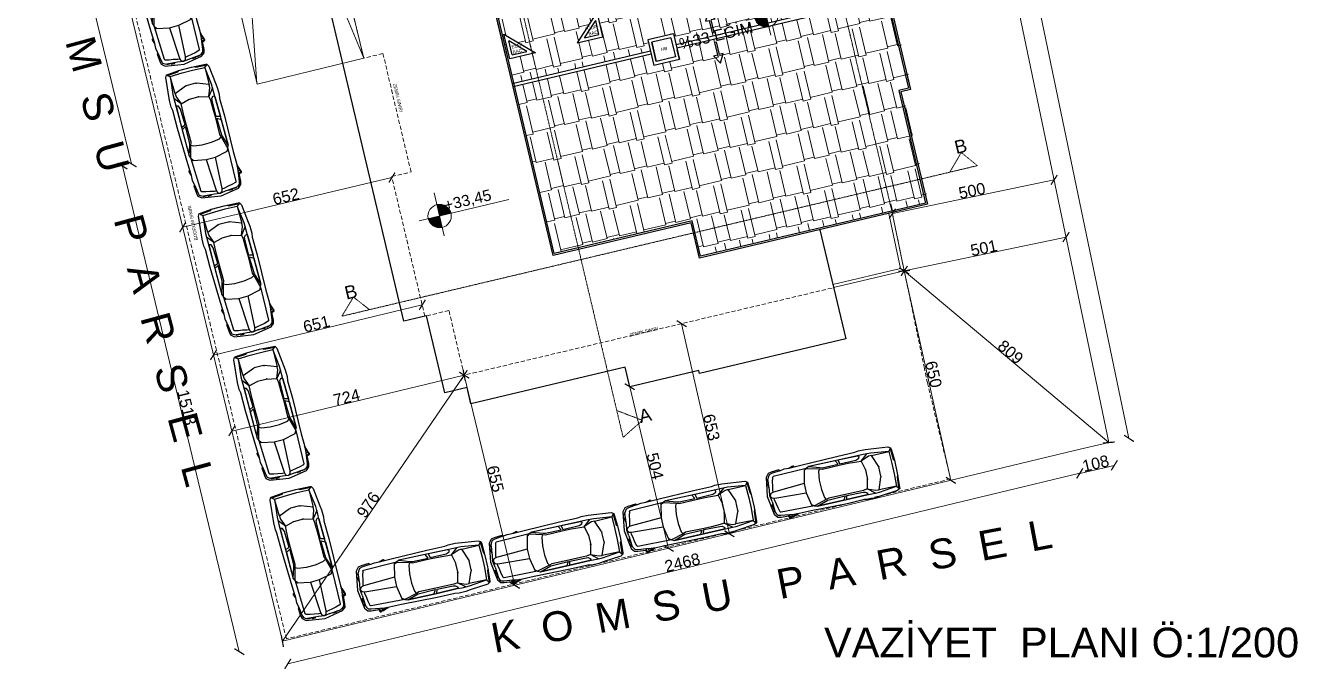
# Model space of a CAD drawing. Header units: millimetres. Extents: x 38129 to 72024, y -56282 to 16512.
# Drawn here: x 38556 to 39520, y -55791 to -55303 of the extents above; entities that cross this region are included whole.
import ezdxf

# ---------------------------------------------------------------- set-up
doc = ezdxf.new("R2010")
doc.units = ezdxf.units.MM
doc.linetypes.add('( Hidden )', pattern=[0.375, 0.25, -0.125])
doc.linetypes.add('HIDDEN', pattern=[0.375, 0.25, -0.125])
for name, color, linetype, lineweight in [('ARABA', 167, 'Continuous', 25), ('DIŞÖLÇÜ', 37, 'Continuous', 0), ('DUVAR', 255, 'Continuous', 30), ('GÖR 005', 51, 'Continuous', 5), ('Islak Tefriş', 35, 'Continuous', 13), ('KOT', 7, 'Continuous', 20), ('M', 210, 'Continuous', 30), ('mahal', 7, 'Continuous', 5), ('MİMARİ', 4, 'Continuous', 9), ('pencere+KAPI', 1, 'Continuous', 0), ('TARAMA', 252, 'Continuous', 0)]:
    doc.layers.add(name, color=color, linetype=linetype, lineweight=lineweight)
doc.layers.add('balkon', color=171, linetype='Continuous')
doc.styles.get("Standard").update_dxf_attribs({"font": 'arial.ttf'})
doc.styles.add('style1', font='arial.ttf')
doc.dimstyles.new('VAZIYET', dxfattribs={"dimtxt": 35, "dimasz": 25, "dimexe": 12, "dimexo": 2, "dimtad": 1, "dimdec": 0, "dimzin": 12, "dimtxsty": 'Standard', "dimblk": 'ARCHTICK', "dimcen": -8, "dimse1": 1, "dimse2": 1, "dimadec": 0, "dimazin": 0, "dimtfac": 1, "dimtdec": 0, "dimtmove": 0, "dimatfit": 3, "dimldrblk": 'DOT', "dimfxl": 0, "dimarcsym": 0})
pattern_1 = [(0, (-16111.48, -22323.22), (194.31, 91.44), [45.72, -38.1, 53.34, -22.86, 68.58, -30.48]), (0, (-16065.76, -22319.41), (194.31, 91.44), [38.1, -144.78, 30.48, -45.72]), (0, (-15974.32, -22328.935), (194.31, 91.44), [22.86, -236.22]), (90, (-16111.48, -22323.22), (-64.77, 91.44), [87.63, -278.13]), (90, (-16065.76, -22323.22), (-64.77, 91.44), [85.725, -280.035]), (90, (-16027.66, -22323.22), (-64.77, 91.44), [80.01, -285.75]), (90, (-15974.32, -22328.935), (-64.77, 91.44), [87.63, -278.13]), (90, (-15951.46, -22328.935), (-64.77, 91.44), [87.63, -278.13]), (90, (-15882.88, -22323.22), (-64.77, 91.44), [83.82, -281.94])]

# ---------------------------------------------------------------- blocks, each defined once
blk = doc.blocks.new('_ArchTick')
at = {"color": 0, "linetype": 'ByBlock', "const_width": 0.15}
blk.add_lwpolyline([(-0.5, -0.5), (0.5, 0.5)], dxfattribs=at)
blk = doc.blocks.new('*D48')
at = {"layer": 'Defpoints', "color": 0, "transparency": 16777216}
for p in [(42922.2, -24039.3), (43123.8, -25314.8), (43226.4, -25289.8)]:
    blk.add_point(p, dxfattribs=at)
at = {"layer": 'DIŞÖLÇÜ', "color": 0, "lineweight": -2, "transparency": 16777216}
blk.add_line((42819.6, -24064.3), (43123.8, -25314.8), dxfattribs=at)
at = {"layer": 'DIŞÖLÇÜ', "color": 0, "lineweight": -2, "transparency": 16777216, "xscale": 25, "yscale": 25, "zscale": 25}
for p, rotation in [((42819.6, -24064.3), 103.6753758565999), ((43123.8, -25314.8), 283.6753758566)]:
    blk.add_blockref('_ArchTick', p, dxfattribs=dict(at, rotation=rotation))
at = {"layer": 'DIŞÖLÇÜ', "color": 0, "transparency": 16777216, "insert": (42989.7, -24685.2), "char_height": 35, "attachment_point": 5, "rotation": 283.6754}
blk.add_mtext('1287', dxfattribs=at)
blk = doc.blocks.new('_Dot')
at = {"color": 0, "lineweight": -2}
blk.add_line((-0.5, 0), (-1, 0), dxfattribs=at)
at = {"color": 0, "lineweight": 30, "const_width": 0.5}
blk.add_lwpolyline([(-0.25, 0, 1), (0.25, 0, 1)], format="xyb", close=True, dxfattribs=at)
blk = doc.blocks.new('*D50')
at = {"layer": 'Defpoints', "color": 0, "transparency": 16777216}
for p in [(43226.4, -25289.8), (43580.6, -26760.8), (43450.1, -26792.2)]:
    blk.add_point(p, dxfattribs=at)
at = {"layer": 'DIŞÖLÇÜ', "color": 0, "lineweight": -2, "transparency": 16777216}
blk.add_line((43096, -25321.2), (43450.1, -26792.2), dxfattribs=at)
at = {"layer": 'DIŞÖLÇÜ', "color": 0, "lineweight": -2, "transparency": 16777216, "xscale": 25, "yscale": 25, "zscale": 25}
for p, rotation in [((43096, -25321.2), 103.535883640035), ((43450.1, -26792.2), 283.5358836400351)]:
    blk.add_blockref('_ArchTick', p, dxfattribs=dict(at, rotation=rotation))
at = {"layer": 'DIŞÖLÇÜ', "color": 0, "transparency": 16777216, "insert": (43291, -26052.4), "char_height": 35, "attachment_point": 5, "rotation": 283.5359}
blk.add_mtext('1513', dxfattribs=at)
blk = doc.blocks.new('*D51')
at = {"layer": 'Defpoints', "color": 0, "transparency": 16777216}
for p in [(45980, -26183.3), (45996.4, -26251.5), (43580.6, -26760.8)]:
    blk.add_point(p, dxfattribs=at)
at = {"layer": 'DIŞÖLÇÜ', "color": 0, "lineweight": -2, "transparency": 16777216}
blk.add_line((43597, -26829), (45996.4, -26251.5), dxfattribs=at)
at = {"layer": 'DIŞÖLÇÜ', "color": 0, "lineweight": -2, "transparency": 16777216, "xscale": 25, "yscale": 25, "zscale": 25}
for p, rotation in [((45996.4, -26251.5), 13.5342011447193), ((43597, -26829), 193.5342011447193)]:
    blk.add_blockref('_ArchTick', p, dxfattribs=dict(at, rotation=rotation))
at = {"layer": 'DIŞÖLÇÜ', "color": 0, "transparency": 16777216, "insert": (44792.4, -26522.3), "char_height": 35, "attachment_point": 5, "rotation": 13.5342}
blk.add_mtext('2468', dxfattribs=at)
blk = doc.blocks.new('*D52')
at = {"layer": 'Defpoints', "color": 0, "transparency": 16777216}
for p in [(45469.6, -23212.9), (45530.2, -23200.3), (46084.7, -26158.7)]:
    blk.add_point(p, dxfattribs=at)
at = {"layer": 'DIŞÖLÇÜ', "color": 0, "lineweight": -2, "transparency": 16777216}
blk.add_line((46145.2, -26146), (45530.2, -23200.3), dxfattribs=at)
at = {"layer": 'DIŞÖLÇÜ', "color": 0, "lineweight": -2, "transparency": 16777216, "xscale": 25, "yscale": 25, "zscale": 25}
for p, rotation in [((45530.2, -23200.3), 101.7942845104854), ((46145.2, -26146), 281.7942845104854)]:
    blk.add_blockref('_ArchTick', p, dxfattribs=dict(at, rotation=rotation))
at = {"layer": 'DIŞÖLÇÜ', "color": 0, "transparency": 16777216, "insert": (45855.8, -24669.4), "char_height": 35, "attachment_point": 5, "rotation": 281.7943}
blk.add_mtext('3009', dxfattribs=at)
blk = doc.blocks.new('*D54')
at = {"layer": 'Defpoints', "color": 0, "transparency": 16777216}
for p in [(46084.7, -26158.7), (45980, -26183.3), (45996.2, -26252.4)]:
    blk.add_point(p, dxfattribs=at)
at = {"layer": 'DIŞÖLÇÜ', "color": 0, "lineweight": -2, "transparency": 16777216}
blk.add_line((46100.9, -26227.8), (45996.2, -26252.4), dxfattribs=at)
at = {"layer": 'DIŞÖLÇÜ', "color": 0, "lineweight": -2, "transparency": 16777216, "xscale": 25, "yscale": 25, "zscale": 25}
for p, rotation in [((45996.2, -26252.4), 193.228622513065), ((46100.9, -26227.8), 13.22862251306502)]:
    blk.add_blockref('_ArchTick', p, dxfattribs=dict(at, rotation=rotation))
at = {"layer": 'DIŞÖLÇÜ', "color": 0, "transparency": 16777216, "insert": (46044.3, -26222.1), "char_height": 35, "attachment_point": 5, "rotation": 13.2286}
blk.add_mtext('108', dxfattribs=at)
blk = doc.blocks.new('*D243')
at = {"layer": 'Defpoints', "color": 0, "transparency": 16777216}
for p in [(44004.5, -25741.4), (43371.8, -25893.7), (43371.8, -25893.7)]:
    blk.add_point(p, dxfattribs=at)
at = {"layer": 'DIŞÖLÇÜ', "color": 0, "lineweight": -2, "transparency": 16777216}
blk.add_line((44004.5, -25741.4), (43371.8, -25893.7), dxfattribs=at)
at = {"layer": 'DIŞÖLÇÜ', "color": 0, "lineweight": -2, "transparency": 16777216, "xscale": 25, "yscale": 25, "zscale": 25}
for p, rotation in [((44004.5, -25741.4), 13.53564276883498), ((43371.8, -25893.7), 193.535642768835)]:
    blk.add_blockref('_ArchTick', p, dxfattribs=dict(at, rotation=rotation))
at = {"layer": 'DIŞÖLÇÜ', "color": 0, "transparency": 16777216, "insert": (43683.8, -25799.6), "char_height": 35, "attachment_point": 5, "rotation": 13.5356}
blk.add_mtext('651', dxfattribs=at)
blk = doc.blocks.new('ARABA PLAN2')
at = {"layer": 'ARABA'}
for p, q in [((-391.4, 58.5), (-393.8, 23.6)), ((-390.9, 62.5), (-391.4, 58.5)), ((-391.4, 58.5), (-388.8, 57)), ((-383.6, 66.6), (-390.9, 62.5)), ((-388.8, 57), (-390.9, 28)), ((-389.2, 61.3), (-387.6, 60)), ((-387.6, 60), (-383, 53.4)), ((-383, 53.4), (-384.3, 16)), ((-315.1, 74.1), (-383.6, 66.6)), ((-383, 53.4), (-329.2, 60)), ((-330, 52.7), (-383, 53.4)), ((-343.6, 17.3), (-330, 52.7)), ((-330, 52.7), (-320.5, 52.2)), ((-329.2, 60), (-306.3, 60.3)), ((-320.5, 52.2), (-296.6, 42.9)), ((-296.3, 42.9), (-317.6, 60.1)), ((-294, 74.4), (-315.1, 74.1)), ((-306.3, 60.3), (-229.1, 60.6)), ((-296.6, 42.9), (-303.1, 16.9)), ((-256.8, 44.9), (-296.3, 42.9)), ((-283.2, 72.6), (-294, 74.4)), ((-293.1, 57.7), (-289.1, 59.7)), ((-291.6, 53), (-293.1, 57.7)), ((-281.9, 49.3), (-291.6, 53)), ((-289.1, 59.7), (-229.3, 60.5)), ((-227.6, 72.6), (-283.2, 72.6)), ((-232.5, 48.4), (-281.9, 49.3)), ((-229.6, 45), (-256.8, 44.9)), ((-229.3, 60.5), (-232.5, 48.4)), ((-178.1, 44.4), (-229.6, 45)), ((-229.1, 60.6), (-140.1, 60.9)), ((-118.5, 70.2), (-227.6, 72.6)), ((-227.1, 48.4), (-220.4, 60.6)), ((-179, 48.8), (-227.1, 48.4)), ((-220.4, 60.6), (-140.1, 60.9)), ((-171.7, 50.5), (-179, 48.8)), ((-169.8, 47.3), (-178.1, 44.4)), ((-140.1, 60.9), (-171.7, 50.5)), ((-131.6, 57.3), (-169.8, 47.3)), ((-169.8, 47.3), (-165.8, 40.1)), ((-165.8, 40.1), (-162.1, 14.1)), ((-140.1, 60.9), (-131.6, 57.3)), ((-131.6, 57.3), (-123.9, 52.6)), ((-123.9, 52.6), (-131.6, 57.3)), ((-131.6, 57.3), (-29.9, 54.5)), ((-123.9, 52.6), (-116.1, 14.4)), ((-81.7, 69.3), (-118.5, 70.2)), ((-96.6, 72.2), (-97.3, 69.8)), ((-93.8, 73.1), (-96.6, 72.2)), ((-96.6, 72.2), (-87.4, 69.5)), ((-93.6, 71.3), (-94.3, 69.6)), ((-92.5, 72.6), (-93.8, 73.1)), ((-91.1, 72.2), (-93.6, 71.3)), ((-93.6, 71.3), (-93.6, 71.3)), ((-81.7, 69.3), (-92.5, 72.6)), ((-66.9, 69.8), (-81.7, 69.3)), ((-52.9, 67.5), (-66.9, 69.8)), ((-52.9, 67.5), (-50.4, 70.5)), ((-52.9, 67.5), (-27.5, 64.5)), ((-50.4, 70.5), (-26.8, 68.8)), ((-27.5, 64.5), (-19.5, 62.3)), ((-27.5, 52.6), (-24.2, 40.3)), ((-26.8, 68.8), (-17.1, 66.6)), ((-24.2, 40.3), (-22.2, 28.6)), ((-19.5, 62.3), (-14.9, 55)), ((-17.1, 66.6), (-8.9, 56.5)), ((-14.9, 55), (-13.2, 50.9)), ((-10.7, 17.7), (-13.2, 50.9)), ((-13.2, 50.9), (-11.8, 50.9)), ((-13.1, 49.9), (-11.8, 49.9)), ((-11.8, 47.9), (-12.9, 47.9)), ((-12.7, 45), (-11.8, 45)), ((-12.5, 42.2), (-11.7, 42.2)), ((-11.7, 39.8), (-12.3, 39.8)), ((-11.8, 39.2), (-12.3, 39.2)), ((-11.8, 50.9), (-11.8, 49.9)), ((-11.8, 49.9), (-11.8, 39.2)), ((-11.8, 45), (-11.8, 47.9)), ((-11.8, 45), (-11.8, 45)), ((-8.9, 56.5), (0, 0)), ((-393.8, 23.6), (-394, -15.3)), ((-390.9, 28), (-393.8, 23.6)), ((-384.3, 16), (-384.3, -15.5)), ((-344.2, -13.8), (-344.2, 14.3)), ((-303.3, 15.1), (-303.3, -14.6)), ((-162.1, 14.1), (-162.1, -14)), ((-116.1, 14.4), (-116.1, -13.9)), ((-116.1, 14.4), (-20.8, 9.5)), ((-22.2, 28.6), (-19.2, 14.8)), ((-20.8, 9.5), (-12.5, 7.2)), ((-19.2, 14.8), (-18.8, 10.6)), ((-18.8, 10.6), (-18.8, 8.9)), ((-12.5, 7.2), (-8.6, 0)), ((-8.6, 0), (-12.5, -6.7)), ((-12.1, 37.2), (-9.3, 37.2)), ((-12, 35.7), (-9.3, 35.7)), ((-9.3, 32.2), (-11.8, 32.2)), ((-11.5, 28.6), (-9.3, 28.6)), ((-9.3, 27.1), (-11.4, 27.1)), ((-7.9, 0.3), (-10.7, 17.7)), ((-10.7, -17.5), (-7.9, 0.3)), ((-9.3, 37.2), (-9.3, 27.1)), ((0, 0), (-8.9, -56)), ((-394, -15.3), (-391.4, -58.1)), ((-393.8, -23.1), (-390.9, -27.5)), ((-390.9, -27.5), (-388.8, -56.5)), ((-384.3, -15.5), (-382.9, -52.9)), ((-330, -52.2), (-343.6, -16.8)), ((-303.1, -11.4), (-296.3, -42.4)), ((-162.1, -14), (-165.8, -39.6)), ((-116.1, -13.9), (-123.9, -52.1)), ((-20.8, -9), (-116.1, -13.9)), ((-24.2, -39.8), (-22.2, -28.1)), ((-22.2, -28.1), (-19.2, -14.3)), ((-12.5, -6.7), (-20.8, -9)), ((-19.2, -14.3), (-18.8, -10.1)), ((-18.8, -10.1), (-18.8, -8.4)), ((-10.7, -17.2), (-13.2, -50.4)), ((-12.1, -36.7), (-9.3, -36.7)), ((-12, -35.2), (-9.3, -35.2)), ((-9.3, -31.7), (-11.8, -31.7)), ((-11.5, -28.1), (-9.3, -28.1)), ((-9.3, -26.6), (-11.4, -26.6)), ((-9.3, -36.7), (-9.3, -26.6)), ((-388.8, -56.5), (-391.4, -58.1)), ((-391.4, -58.1), (-390.9, -62)), ((-389.2, -60.8), (-390.9, -62)), ((-390.9, -62), (-383.6, -66.1)), ((-387.6, -59.5), (-389.2, -60.8)), ((-382.9, -52.9), (-387.6, -59.5)), ((-383.6, -66.1), (-328.6, -71.6)), ((-382.9, -52.9), (-330, -52.2)), ((-329.2, -59.5), (-382.9, -52.9)), ((-320.5, -51.7), (-330, -52.2)), ((-317.6, -59.6), (-329.2, -59.5)), ((-328.6, -71.6), (-315.1, -73.6)), ((-296.3, -42.4), (-320.5, -51.7)), ((-317.6, -59.6), (-296.3, -42.4)), ((-306.3, -59.8), (-317.6, -59.6)), ((-315.1, -73.6), (-294, -73.9)), ((-291.2, -59.1), (-306.3, -59.8)), ((-296.3, -42.4), (-284.1, -44)), ((-288.2, -49.8), (-294.9, -55.2)), ((-294.9, -55.2), (-291.2, -59.1)), ((-294, -73.9), (-281.6, -71.6)), ((-229.3, -60), (-291.2, -59.1)), ((-291.2, -59.1), (-229.3, -60)), ((-281.9, -48.8), (-288.2, -49.8)), ((-284.1, -44), (-256.8, -44.4)), ((-232.5, -47.9), (-281.9, -48.8)), ((-281.6, -71.6), (-227.6, -72.1)), ((-256.8, -44.4), (-229.6, -44.5)), ((-229.3, -60), (-232.5, -47.9)), ((-229.6, -44.5), (-178.1, -43.9)), ((-140.1, -60.4), (-229.3, -60)), ((-227.6, -72.1), (-118.5, -69.7)), ((-227.1, -47.9), (-220.4, -60.1)), ((-174.2, -49.3), (-227.1, -47.9)), ((-220.4, -60.1), (-140.1, -60.4)), ((-178.1, -43.9), (-169.8, -46.8)), ((-140.1, -60.4), (-174.2, -49.3)), ((-165.8, -39.6), (-169.8, -46.8)), ((-169.8, -46.8), (-131.6, -56.8)), ((-131.6, -56.8), (-140.1, -60.4)), ((-123.9, -52.1), (-131.6, -56.8)), ((-131.6, -56.8), (-123.9, -52.1)), ((-131.6, -56.8), (-29.9, -54)), ((-118.5, -69.7), (-82.3, -69.7)), ((-82.3, -69.7), (-66.9, -69.3)), ((-77, -70.5), (-79.7, -69.7)), ((-69.3, -73), (-77, -70.5)), ((-74.6, -69.5), (-68, -71.7)), ((-62.3, -75.2), (-69.3, -73)), ((-68, -71.7), (-69.2, -73)), ((-67.2, -69.4), (-68, -71.7)), ((-68, -71.7), (-60.5, -74.1)), ((-66.9, -69.3), (-52.9, -67)), ((-60.5, -74.1), (-62.5, -75.2)), ((-57.4, -76.8), (-62.3, -75.2)), ((-58.6, -68.1), (-60.5, -74.1)), ((-60.5, -74.1), (-54.9, -75.9)), ((-54.9, -75.9), (-57.4, -76.8)), ((-52.4, -67.9), (-54.9, -75.9)), ((-54.9, -75.9), (-51.9, -76.8)), ((-52.9, -67), (-27.5, -64)), ((-50.4, -70), (-52.9, -67)), ((-49.7, -69.7), (-51.9, -76.8)), ((-26.8, -68.3), (-50.4, -70)), ((-27.5, -52.1), (-24.2, -39.8)), ((-27.5, -64), (-19.5, -61.8)), ((-17.1, -66.1), (-26.8, -68.3)), ((-19.5, -61.8), (-14.9, -54.5)), ((-8.9, -56), (-17.1, -66.1)), ((-13.2, -50.4), (-14.9, -54.5)), ((-13.2, -50.4), (-11.8, -50.4)), ((-13.1, -49.4), (-11.8, -49.4)), ((-11.8, -47.4), (-12.9, -47.4)), ((-12.7, -44.5), (-11.8, -44.5)), ((-12.5, -41.7), (-11.7, -41.7)), ((-11.8, -38.7), (-12.3, -38.7)), ((-11.7, -39.3), (-12.3, -39.3)), ((-11.8, -49.4), (-11.8, -38.7)), ((-11.8, -44.5), (-11.8, -47.4)), ((-11.8, -44.5), (-11.8, -44.5)), ((-11.8, -50.4), (-11.8, -49.4)), ((-54.7, -77.7), (-57.4, -76.8)), ((-51.9, -76.8), (-54.7, -77.7))]:
    blk.add_line(p, q, dxfattribs=at)
for centre, radius, start, end in [((-30, 52), 2.55, 14.836, 88.4014), ((-335.7, 14.3), 8.5, 158.9292, 180), ((-294.8, 15.1), 8.5, 168.1297, 180), ((-335.7, -13.8), 8.5, 180, 201.0708), ((-328.8, -11.4), 25.7, 352.9, 0.0069), ((-30, -51.5), 2.55, 271.5986, 345.164)]:
    blk.add_arc(centre, radius, start, end, dxfattribs=at)
blk = doc.blocks.new('*D55')
at = {"layer": 'Defpoints', "color": 0, "transparency": 16777216}
for p in [(43912.5, -25356), (43278.6, -25506.6), (43278.6, -25506.6)]:
    blk.add_point(p, dxfattribs=at)
at = {"layer": 'DIŞÖLÇÜ', "color": 0, "lineweight": -2, "transparency": 16777216}
blk.add_line((43912.5, -25356), (43278.6, -25506.6), dxfattribs=at)
at = {"layer": 'DIŞÖLÇÜ', "color": 0, "lineweight": -2, "transparency": 16777216, "xscale": 25, "yscale": 25, "zscale": 25}
for p, rotation in [((43912.5, -25356), 13.36481680279742), ((43278.6, -25506.6), 193.3648168027973)]:
    blk.add_blockref('_ArchTick', p, dxfattribs=dict(at, rotation=rotation))
at = {"layer": 'DIŞÖLÇÜ', "color": 0, "transparency": 16777216, "insert": (43591.3, -25413.3), "char_height": 35, "attachment_point": 5, "rotation": 13.3648}
blk.add_mtext('652', dxfattribs=at)
blk = doc.blocks.new('*D56')
at = {"layer": 'Defpoints', "color": 0, "transparency": 16777216}
for p in [(45918.5, -25363), (45918.5, -25363), (45428.6, -25465.3)]:
    blk.add_point(p, dxfattribs=at)
at = {"layer": 'DIŞÖLÇÜ', "color": 0, "lineweight": -2, "transparency": 16777216}
blk.add_line((45428.6, -25465.3), (45918.5, -25363), dxfattribs=at)
at = {"layer": 'DIŞÖLÇÜ', "color": 0, "lineweight": -2, "transparency": 16777216, "xscale": 25, "yscale": 25, "zscale": 25}
for p, rotation in [((45918.5, -25363), 11.79428451048491), ((45428.6, -25465.3), 191.7942845104849)]:
    blk.add_blockref('_ArchTick', p, dxfattribs=dict(at, rotation=rotation))
at = {"layer": 'DIŞÖLÇÜ', "color": 0, "transparency": 16777216, "insert": (45669.8, -25396), "char_height": 35, "attachment_point": 5, "rotation": 11.7943}
blk.add_mtext('500', dxfattribs=at)
blk = doc.blocks.new('*D244')
at = {"layer": 'Defpoints', "color": 0, "transparency": 16777216}
for p in [(44773.6, -25802.4), (44934.7, -26435.1), (44918.2, -26438.8)]:
    blk.add_point(p, dxfattribs=at)
at = {"layer": 'DIŞÖLÇÜ', "color": 0, "lineweight": -2, "transparency": 16777216}
blk.add_line((44790.1, -25798.7), (44934.7, -26435.1), dxfattribs=at)
at = {"layer": 'DIŞÖLÇÜ', "color": 0, "lineweight": -2, "transparency": 16777216, "xscale": 25, "yscale": 25, "zscale": 25}
for p, rotation in [((44790.1, -25798.7), 102.79921096299), ((44934.7, -26435.1), 282.7992109629901)]:
    blk.add_blockref('_ArchTick', p, dxfattribs=dict(at, rotation=rotation))
at = {"layer": 'DIŞÖLÇÜ', "color": 0, "transparency": 16777216, "insert": (44880.5, -26112.8), "char_height": 35, "attachment_point": 5, "rotation": 282.7992}
blk.add_mtext('653', dxfattribs=at)
blk = doc.blocks.new('RT34RTGA')
at = {"layer": 'KOT'}
for points in [[(40793.9, -24625.5), (40758.6, -24625.5, 0.414214), (40793.9, -24660.8)], [(40793.9, -24590.2), (40793.9, -24625.5), (40829.2, -24625.5, 0.414214)], [(39690.8, -24953.1), (39690.8, -24988.4), (39726.1, -24988.4, 0.414214)], [(39690.8, -24988.4), (39655.5, -24988.4, 0.414214), (39690.8, -25023.7)]]:
    blk.add_hatch(color=256, dxfattribs=at).paths.add_polyline_path(points)
at = {"layer": 'TARAMA'}
h = blk.add_hatch(dxfattribs=at)
h.set_pattern_fill('AR-RSHKE', color=256, scale=0.3)
h.set_pattern_definition(pattern_1)
h.paths.add_polyline_path([(41172.4, -24369.2), (41142.3, -24369.2), (41142.3, -24019.2), (40432.3, -24019.2), (40432.3, -24129.2), (40002.5, -24129.2), (40002.5, -24649.2), (40427.3, -24649.2), (40427.3, -24614.2), (40507.3, -24614.2), (40507.3, -24649.2), (41172.4, -24649.2)])
h.paths.add_polyline_path([(40297.5, -24574.2), (40217.6, -24574.2), (40297.5, -24496.7)], flags=16)
h.paths.add_polyline_path([(40287.5, -24564.2), (40242.1, -24564.2), (40287.5, -24520.5)], flags=0)
h.paths.add_polyline_path([(40087.4, -24574.2), (40007.5, -24574.2), (40007.5, -24496.7)], flags=16)
h.paths.add_polyline_path([(40062.9, -24564.2), (40017.5, -24564.2), (40017.5, -24520.5)], flags=0)
h.paths.add_polyline_path([(40017.3, -24567.6), (40061.9, -24567.6), (40061.9, -24530.2), (40017.3, -24530.2)], flags=8)
h.paths.add_polyline_path([(40253.3, -24566.5), (40290.9, -24566.5), (40290.9, -24529.1), (40253.3, -24529.1)], flags=8)
h = blk.add_hatch(dxfattribs=at)
h.set_pattern_fill('AR-RSHKE', color=256, scale=0.3)
h.set_pattern_definition(pattern_1)
h.paths.add_polyline_path([(41142.3, -24939.2), (41172.4, -24939.2), (41172.4, -24659.2), (40507.3, -24659.2), (40507.3, -24694.2), (40507.3, -24694.2), (40507.3, -24694.2), (40427.3, -24694.2), (40427.3, -24659.2), (40002.5, -24659.2), (40002.5, -25179.2), (40432.3, -25179.2), (40432.3, -25289.2), (41142.3, -25289.2)])
at = {"layer": 'balkon'}
for p, q in [((40062.9, -24564.2), (40017.5, -24520.5)), ((40242.1, -24564.2), (40287.5, -24520.5)), ((40017.5, -24564.2), (40062.9, -24564.2)), ((40242.1, -24564.2), (40287.5, -24564.2)), ((40625.4, -24573.8), (40610.5, -24600)), ((40625.4, -24573.8), (40640.3, -24600)), ((40427.3, -24614.2), (40427.3, -24694.2)), ((40507.3, -24614.2), (40427.3, -24614.2)), ((40437.3, -24684.2), (40437.3, -24624.2)), ((40437.3, -24624.2), (40437.3, -24684.2)), ((40497.3, -24624.2), (40437.3, -24624.2)), ((40497.3, -24624.2), (40497.3, -24684.2)), ((40507.3, -24614.2), (40507.3, -24694.2)), ((40610.5, -24600), (40622.9, -24600)), ((40622.9, -24638.9), (40622.9, -24600)), ((40627.9, -24638.9), (40627.9, -24600)), ((40640.3, -24600), (40627.9, -24600)), ((40622.9, -24638.9), (40627.9, -24638.9)), ((40507.3, -24694.2), (40427.3, -24694.2)), ((40447.3, -24684.2), (40437.3, -24684.2)), ((40497.3, -24684.2), (40437.3, -24684.2)), ((40622.9, -24668.4), (40622.9, -24707.3)), ((40622.9, -24668.4), (40627.9, -24668.4)), ((40627.9, -24668.4), (40627.9, -24707.3)), ((40625.4, -24733.5), (40610.5, -24707.3)), ((40610.5, -24707.3), (40622.9, -24707.3)), ((40625.4, -24733.5), (40640.3, -24707.3)), ((40640.3, -24707.3), (40627.9, -24707.3))]:
    blk.add_line(p, q, dxfattribs=at)
for points in [[(40802.3, -25294.2), (40802.3, -25634.2), (40346.9, -25634.2), (40346.9, -25624.2), (40132.1, -25624.2), (40132.1, -25563.4), (39652.3, -25563.4), (39652.3, -25513.2), (39582.3, -25513.2), (39582.3, -25273.4), (39512.3, -25273.4), (39512.3, -24035), (39602.3, -24035), (39602.3, -23795.2), (39682.3, -23795.2), (39682.3, -23720), (40092.1, -23720), (40092.1, -23629.2), (40346.9, -23629.2), (40346.9, -23619.2), (40831.6, -23619.2), (40831.6, -24007.5)], [(40017.5, -24564.2), (40017.5, -24520.5)], [(40287.5, -24564.2), (40287.5, -24520.5)]]:
    blk.add_lwpolyline(points, dxfattribs=at)
for points in [[(40087.4, -24574.2), (40007.5, -24574.2), (40007.5, -24496.7)], [(40297.5, -24574.2), (40297.5, -24496.7), (40217.6, -24574.2)]]:
    blk.add_lwpolyline(points, close=True, dxfattribs=at)
at = {"layer": 'DUVAR'}
for p, q in [((40447.3, -24624.2), (40437.3, -24624.2)), ((40507.3, -24614.2), (40497.3, -24614.2)), ((40507.3, -24694.2), (40507.3, -24664.2))]:
    blk.add_line(p, q, dxfattribs=at)
for points in [[(39997.5, -24564.2), (39997.5, -24144.2)], [(40132.1, -25624.2), (40132.1, -25563.4), (40097.3, -25563.4)]]:
    blk.add_lwpolyline(points, dxfattribs=at)
at = {"layer": 'GÖR 005', "color": 4, "linetype": '( Hidden )', "ltscale": 50}
blk.add_lwpolyline([(38931, -23445.6), (41027.4, -23445.6), (41027.4, -25294.2), (41013.8, -25771.4), (41012.4, -25820.1), (41013.5, -26120), (38943.8, -26127.6)], close=True, dxfattribs=at)
at = {"layer": 'GÖR 005'}
for points in [[(40427.3, -23619.2), (40427.3, -23445.8), (41027.4, -23445.8), (41027.4, -24014.2)], [(40437.3, -23619.2), (40437.3, -23455.8), (41017.4, -23455.8), (41017.4, -24014.2)], [(41027.4, -25294.2), (41027.4, -25294.3), (41022.3, -25474.5), (40802.3, -25474.5)], [(41017.4, -25294.2), (41012.5, -25464.5), (40802.3, -25464.5)]]:
    blk.add_lwpolyline(points, dxfattribs=at)
at = {"layer": 'GÖR 005', "linetype": '( Hidden )', "ltscale": 50}
for points in [[(40797.3, -25474.5), (39652.3, -25474.5), (39652.3, -25273.4), (39577.3, -25273.5), (39577.3, -24838.4), (39637.3, -24838.5), (39637.3, -24470), (39577.3, -24470), (39577.3, -23808.9), (40102.3, -23808.9), (40102.3, -23764), (40427.3, -23763.9), (40427.3, -23624.2)], [(41027.4, -24019.2), (41027.4, -25289.2)]]:
    blk.add_lwpolyline(points, dxfattribs=at)
at = {"layer": 'Islak Tefriş'}
for p, q in [((39251, -23445.6), (39244.8, -24472.1)), ((39411, -23445.7), (39244.8, -24470)), ((39251, -23445.6), (39571, -23445.7)), ((39411, -23445.7), (39577.2, -24470)), ((39571, -23445.7), (39577.2, -24470)), ((39577.2, -24470), (39244.8, -24472.1))]:
    blk.add_line(p, q, dxfattribs=at)
at = {"layer": 'KOT'}
for p, q in [((40793.4, -24686.9), (40793.9, -24552.6)), ((40730.6, -24625.5), (41009.5, -24625.5)), ((39690.3, -25049.9), (39690.8, -24915.6)), ((39627.6, -24988.4), (39906.5, -24988.4))]:
    blk.add_line(p, q, dxfattribs=at)
for centre in [(40793.9, -24625.5), (39690.8, -24988.4)]:
    blk.add_circle(centre, 35.3, dxfattribs=at)
at = {"layer": 'M'}
for p, q in [((40427.3, -24649.2), (39997.5, -24649.2)), ((40427.3, -24659.2), (39997.5, -24659.2)), ((41167.4, -24649.2), (40507.3, -24649.2)), ((41167.4, -24659.2), (40507.3, -24659.2))]:
    blk.add_line(p, q, dxfattribs=at)
for points in [[(39997.5, -24124.2), (40427.3, -24124.2), (40427.3, -24014.2), (40427.3, -24014.2), (41137.3, -24014.2), (41137.3, -24364.2), (41167.4, -24364.2), (41167.4, -24944.2), (41137.3, -24944.2), (41137.3, -25294.2), (40427.3, -25294.2), (40427.3, -25184.2), (39997.5, -25184.2)], [(40002.5, -24129.2), (40432.3, -24129.2), (40432.3, -24019.2), (41132.3, -24019.2), (41132.3, -24369.2), (41162.4, -24369.2), (41162.4, -24939.2), (41132.3, -24939.2), (41132.3, -25289.2), (40432.3, -25289.2), (40432.3, -25179.2), (40002.5, -25179.2)]]:
    blk.add_lwpolyline(points, close=True, dxfattribs=at)
at = {"layer": 'pencere+KAPI', "linetype": 'HIDDEN'}
for p, q in [((40078.1, -23466), (40077.3, -25769.1)), ((39332.7, -25215.3), (41311.2, -25215.3))]:
    blk.add_line(p, q, dxfattribs=at)
for points in [[(40078.1, -23551.9), (40120.9, -23513.7), (40078.1, -23466)], [(39418.6, -25215.3), (39380.4, -25167), (39332.7, -25215.3)], [(41311.2, -25215.3), (41273, -25165.3), (41225.3, -25215.3)], [(40077.3, -25769.1), (40145.8, -25731.9), (40077.3, -25685.4)]]:
    blk.add_lwpolyline(points, dxfattribs=at)
at = {"layer": 'mahal', "char_height": 10, "width": 125.172, "attachment_point": 7}
for s, insert in [('BODRUM SINIRI', (39633.6, -23464.4)), ('ZEMIN SINIRI', (40239.4, -23779.6)), ('ELEK. \\PBAC.', (40020.9, -24562.3)), ('ÇÖP \\PBAC.', (40256.8, -24561.2)), ('HB', (40459.5, -24657.2)), ('ZEMIN SINIRI', (40167.7, -25476.9))]:
    blk.add_mtext(s, dxfattribs=dict(at, insert=insert))
for s, insert, rotation in [('OTOPARK RAMPASI', (39391.5, -23917), 359.7315), ('ZEMIN SINIRI', (39645.4, -24566.4), 270), ('BODRUM SINIRI', (38962.1, -24890.1), 88.4506)]:
    blk.add_mtext(s, dxfattribs=dict(at, insert=insert, rotation=rotation))
at = {"layer": 'mahal', "insert": (40838.9, -24443.8), "char_height": 33.75, "width": 557.223, "attachment_point": 3, "rotation": 0.0435, "style": 'style1'}
blk.add_mtext('B+ZEMIN+9 NK', dxfattribs=at)
at = {"layer": 'mahal', "char_height": 33.75, "width": 413.88, "attachment_point": 3, "style": 'style1'}
for s, insert in [('+36,72', (40960.4, -24580.9)), ('%33 EĞİM', (40745.7, -24632.4)), ('+33,45', (39857.4, -24943.8))]:
    blk.add_mtext(s, dxfattribs=dict(at, insert=insert))
at = {"layer": 'pencere+KAPI', "linetype": 'HIDDEN', "char_height": 40, "width": 1884.499, "attachment_point": 1, "rotation": 359.9573}
for insert in [(40114, -23495.3), (40138.9, -25699.1)]:
    blk.add_mtext('A', dxfattribs=dict(at, insert=insert))
at = {"layer": 'pencere+KAPI', "linetype": 'HIDDEN', "char_height": 40, "width": 1884.499, "attachment_point": 7}
for insert in [(41257, -25166.5), (39357.6, -25169.9)]:
    blk.add_mtext('B', dxfattribs=dict(at, insert=insert))
blk = doc.blocks.new('*D57')
at = {"layer": 'Defpoints', "color": 0, "transparency": 16777216}
for p in [(45954.7, -25536.4), (45954.7, -25536.4), (45464.5, -25638.8)]:
    blk.add_point(p, dxfattribs=at)
at = {"layer": 'DIŞÖLÇÜ', "color": 0, "lineweight": -2, "transparency": 16777216}
blk.add_line((45464.5, -25638.8), (45954.7, -25536.4), dxfattribs=at)
at = {"layer": 'DIŞÖLÇÜ', "color": 0, "lineweight": -2, "transparency": 16777216, "xscale": 25, "yscale": 25, "zscale": 25}
for p, rotation in [((45954.7, -25536.4), 11.79428451048574), ((45464.5, -25638.8), 191.7942845104857)]:
    blk.add_blockref('_ArchTick', p, dxfattribs=dict(at, rotation=rotation))
at = {"layer": 'DIŞÖLÇÜ', "color": 0, "transparency": 16777216, "insert": (45705.8, -25569.5), "char_height": 35, "attachment_point": 5, "rotation": 11.7943}
blk.add_mtext('501', dxfattribs=at)
blk = doc.blocks.new('*D245')
at = {"layer": 'Defpoints', "color": 0, "transparency": 16777216}
for p in [(45464.5, -25638.8), (46084.7, -26158.7), (46084.7, -26158.7)]:
    blk.add_point(p, dxfattribs=at)
at = {"layer": 'DIŞÖLÇÜ', "color": 0, "lineweight": -2, "transparency": 16777216}
blk.add_line((45464.5, -25638.8), (46084.7, -26158.7), dxfattribs=at)
at = {"layer": 'DIŞÖLÇÜ', "color": 0, "lineweight": -2, "transparency": 16777216, "xscale": 25, "yscale": 25, "zscale": 25}
for p, rotation in [((45464.5, -25638.8), 140.0280498625065), ((46084.7, -26158.7), 320.0280498625065)]:
    blk.add_blockref('_ArchTick', p, dxfattribs=dict(at, rotation=rotation))
at = {"layer": 'DIŞÖLÇÜ', "color": 0, "transparency": 16777216, "insert": (45786.5, -25884.6), "char_height": 35, "attachment_point": 5, "rotation": 320.028}
blk.add_mtext('809', dxfattribs=at)
blk = doc.blocks.new('*D58')
at = {"layer": 'Defpoints', "color": 0, "transparency": 16777216}
for p in [(45464.5, -25638.8), (45605.9, -26273.3), (45605.9, -26273.3)]:
    blk.add_point(p, dxfattribs=at)
at = {"layer": 'DIŞÖLÇÜ', "color": 0, "lineweight": -2, "transparency": 16777216}
blk.add_line((45464.5, -25638.8), (45605.9, -26273.3), dxfattribs=at)
at = {"layer": 'DIŞÖLÇÜ', "color": 0, "lineweight": -2, "transparency": 16777216, "xscale": 25, "yscale": 25, "zscale": 25}
for p, rotation in [((45464.5, -25638.8), 102.5679249180027), ((45605.9, -26273.3), 282.5679249180027)]:
    blk.add_blockref('_ArchTick', p, dxfattribs=dict(at, rotation=rotation))
at = {"layer": 'DIŞÖLÇÜ', "color": 0, "transparency": 16777216, "insert": (45553.3, -25952), "char_height": 35, "attachment_point": 5, "rotation": 282.5679}
blk.add_mtext('650', dxfattribs=at)
blk = doc.blocks.new('*D62')
at = {"layer": 'Defpoints', "color": 0, "transparency": 16777216}
for p in [(44131.4, -25954.6), (43427.3, -26124.1), (43427.3, -26124.1)]:
    blk.add_point(p, dxfattribs=at)
at = {"layer": 'DIŞÖLÇÜ', "color": 0, "lineweight": -2, "transparency": 16777216}
blk.add_line((44131.4, -25954.6), (43427.3, -26124.1), dxfattribs=at)
at = {"layer": 'DIŞÖLÇÜ', "color": 0, "lineweight": -2, "transparency": 16777216, "xscale": 25, "yscale": 25, "zscale": 25}
for p, rotation in [((44131.4, -25954.6), 13.53588364003484), ((43427.3, -26124.1), 193.5358836400349)]:
    blk.add_blockref('_ArchTick', p, dxfattribs=dict(at, rotation=rotation))
at = {"layer": 'DIŞÖLÇÜ', "color": 0, "transparency": 16777216, "insert": (43775.1, -26021.6), "char_height": 35, "attachment_point": 5, "rotation": 13.5359}
blk.add_mtext('724', dxfattribs=at)
blk = doc.blocks.new('*D63')
at = {"layer": 'Defpoints', "color": 0, "transparency": 16777216}
for p in [(44131.4, -25954.6), (44284.7, -26591.3), (44284.7, -26591.3)]:
    blk.add_point(p, dxfattribs=at)
at = {"layer": 'DIŞÖLÇÜ', "color": 0, "lineweight": -2, "transparency": 16777216}
blk.add_line((44131.4, -25954.6), (44284.7, -26591.3), dxfattribs=at)
at = {"layer": 'DIŞÖLÇÜ', "color": 0, "lineweight": -2, "transparency": 16777216, "xscale": 25, "yscale": 25, "zscale": 25}
for p, rotation in [((44131.4, -25954.6), 103.5342011447196), ((44284.7, -26591.3), 283.5342011447196)]:
    blk.add_blockref('_ArchTick', p, dxfattribs=dict(at, rotation=rotation))
at = {"layer": 'DIŞÖLÇÜ', "color": 0, "transparency": 16777216, "insert": (44226, -26268.6), "char_height": 35, "attachment_point": 5, "rotation": 283.5342}
blk.add_mtext('655', dxfattribs=at)
blk = doc.blocks.new('*D247')
at = {"layer": 'Defpoints', "color": 0, "transparency": 16777216}
for p in [(44131.4, -25954.6), (43580.6, -26760.8), (43580.6, -26760.8)]:
    blk.add_point(p, dxfattribs=at)
at = {"layer": 'DIŞÖLÇÜ', "color": 0, "lineweight": -2, "transparency": 16777216}
blk.add_line((44131.4, -25954.6), (43580.6, -26760.8), dxfattribs=at)
at = {"layer": 'DIŞÖLÇÜ', "color": 0, "lineweight": -2, "transparency": 16777216, "xscale": 25, "yscale": 25, "zscale": 25}
for p, rotation in [((44131.4, -25954.6), 55.65850114514045), ((43580.6, -26760.8), 235.6585011451405)]:
    blk.add_blockref('_ArchTick', p, dxfattribs=dict(at, rotation=rotation))
at = {"layer": 'DIŞÖLÇÜ', "color": 0, "transparency": 16777216, "insert": (43840.7, -26347.3), "char_height": 35, "attachment_point": 5, "rotation": 55.6585}
blk.add_mtext('976', dxfattribs=at)
blk = doc.blocks.new('*D249')
at = {"layer": 'Defpoints', "color": 0, "transparency": 16777216}
for p in [(44632.8, -25989.6), (44750.6, -26479.2), (44750.6, -26479.2)]:
    blk.add_point(p, dxfattribs=at)
at = {"layer": 'DIŞÖLÇÜ', "color": 0, "lineweight": -2, "transparency": 16777216}
blk.add_line((44632.8, -25989.6), (44750.6, -26479.2), dxfattribs=at)
at = {"layer": 'DIŞÖLÇÜ', "color": 0, "lineweight": -2, "transparency": 16777216, "xscale": 25, "yscale": 25, "zscale": 25}
for p, rotation in [((44632.8, -25989.6), 103.5342011447193), ((44750.6, -26479.2), 283.5342011447194)]:
    blk.add_blockref('_ArchTick', p, dxfattribs=dict(at, rotation=rotation))
at = {"layer": 'DIŞÖLÇÜ', "color": 0, "transparency": 16777216, "insert": (44709.7, -26230.1), "char_height": 35, "attachment_point": 5, "rotation": 283.5342}
blk.add_mtext('504', dxfattribs=at)
blk = doc.blocks.new('WE4ERF')
for p, q in [((45469.6, -23212.9), (46084.7, -26158.7)), ((43226.4, -25289.8), (42922.2, -24039.3)), ((43580.6, -26760.8), (43226.4, -25289.8)), ((46084.7, -26158.7), (45980, -26183.3)), ((45980, -26183.3), (43580.6, -26760.8))]:
    blk.add_line(p, q)
at = {"layer": 'ARABA', "extrusion": (0, 0, -1), "xscale": 1.015379105054308, "yscale": 1.015379105054308, "zscale": -1.015379105054307}
for p, rotation in [((-43283.5, -25012.1), 254.8880141821207), ((-43394.7, -25411.7), 254.8880141821207), ((-43493.6, -25831.9), 254.8880141821207), ((-43600.7, -26266.5), 254.8880141821207), ((-45049.6, -26322.6), 347.4857548665366), ((-44616, -26426.2), 347.4857548665366), ((-43710.4, -26691.3), 254.8880141821207), ((-44210.7, -26521.3), 347.4857548665366), ((-43808.2, -26606.5), 347.4857548665366)]:
    blk.add_blockref('ARABA PLAN2', p, dxfattribs=dict(at, rotation=rotation))
at = {"layer": 'GÖR 005', "rotation": 13.32625407389096}
blk.add_blockref('RT34RTGA', (-324.9, -10305.7), dxfattribs=at)
at = {"layer": 'mahal', "char_height": 90, "attachment_point": 1}
for insert, rotation in [((42924.7, -24609.9), 285.2036), ((44206.1, -26708.2), 10.6932)]:
    blk.add_mtext_dynamic_manual_height_columns('K  O  M  S  U    P  A  R  S  E  L', width=2477.29, gutter_width=12.5, heights=[0], dxfattribs=dict(at, insert=insert, rotation=rotation))
at = {"layer": 'mahal', "insert": (45221.6, -26719.4), "char_height": 90, "attachment_point": 1}
blk.add_mtext_dynamic_manual_height_columns('VAZİYET  PLANI Ö:1/200', width=2616.71, gutter_width=12.5, heights=[0], dxfattribs=at)
at = {"layer": 'DIŞÖLÇÜ'}
for p1, p2, distance, picture, middle in [((46084.7, -26158.7), (45469.6, -23212.9), -61.9, '*D52', (45855.8, -24669.4)), ((42922.2, -24039.3), (43226.4, -25289.8), -105.6, '*D48', (42989.7, -24685.2)), ((43226.4, -25289.8), (43580.6, -26760.8), -134.2, '*D50', (43291, -26052.4)), ((43912.5, -25356), (43278.6, -25506.6), 0, '*D55', (43591.3, -25413.3)), ((45428.6, -25465.3), (45918.5, -25363), 0, '*D56', (45669.8, -25396)), ((45464.5, -25638.8), (45954.7, -25536.4), 0, '*D57', (45705.8, -25569.5)), ((45464.5, -25638.8), (46084.7, -26158.7), 0, '*D245', (45786.5, -25884.6)), ((45464.5, -25638.8), (45605.9, -26273.3), 0, '*D58', (45553.3, -25952)), ((44004.5, -25741.4), (43371.8, -25893.7), 0, '*D243', (43683.8, -25799.6)), ((44773.6, -25802.4), (44918.2, -26438.8), 16.9, '*D244', (44880.5, -26112.8)), ((44131.4, -25954.6), (43427.3, -26124.1), 0, '*D62', (43775.1, -26021.6)), ((44131.4, -25954.6), (43580.6, -26760.8), 0, '*D247', (43840.7, -26347.3)), ((44131.4, -25954.6), (44284.7, -26591.3), 0, '*D63', (44226, -26268.6)), ((44632.8, -25989.6), (44750.6, -26479.2), 0, '*D249', (44709.7, -26230.1)), ((46084.7, -26158.7), (45980, -26183.3), 71, '*D54', (46044.3, -26222.1)), ((43580.6, -26760.8), (45980, -26183.3), -70.1, '*D51', (44792.4, -26522.3))]:
    dim = blk.add_aligned_dim(p1=p1, p2=p2, distance=distance, dimstyle='VAZIYET', dxfattribs=at)
    dim.commit()
    dim.dimension.update_dxf_attribs({"geometry": picture, "text_midpoint": middle})

msp = doc.modelspace()

# ---------------------------------------------------------------- block references
at = {"layer": 'MİMARİ', "xscale": 0.25, "yscale": 0.25, "zscale": 0.25}
msp.add_blockref('WE4ERF', (27855.68, -49078.98), dxfattribs=at)

doc.saveas('drawing.dxf')
